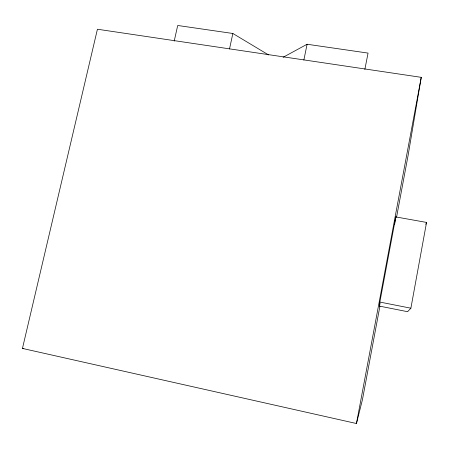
<?xml version="1.0" encoding="UTF-8"?>
<svg xmlns="http://www.w3.org/2000/svg" width="449" height="449" viewBox="0 0 449 449"><rect width="100%" height="100%" fill="white"/><g stroke="black" fill="none" stroke-linecap="round" stroke-linejoin="round"><path stroke-width="0.67" d="M379.512 306.117L379.854 302.065L395.782 216.918L426.55 222.429L410.886 308.199L407.591 311.696L379.512 306.117L380.028 303.356M394.665 224.236L395.782 216.918M379.921 306.19L362.422 399.778L356.455 423.519L22.45 348.43L97.427 29.23L421.246 77.335L408.096 155.477L396.518 217.411M356.455 423.519L421.246 77.335M364.852 69.443L368.051 53.094L307.088 44.249L283.106 57.298M303.861 60.048L307.088 44.249M229.506 48.997L232.851 33.479L177.703 25.481L174.201 41.151M425.759 224.348L426.55 222.429M22.45 348.43L23.848 348.418M379.854 302.065L410.886 308.199M232.851 33.479L268.625 54.946"/></g></svg>
